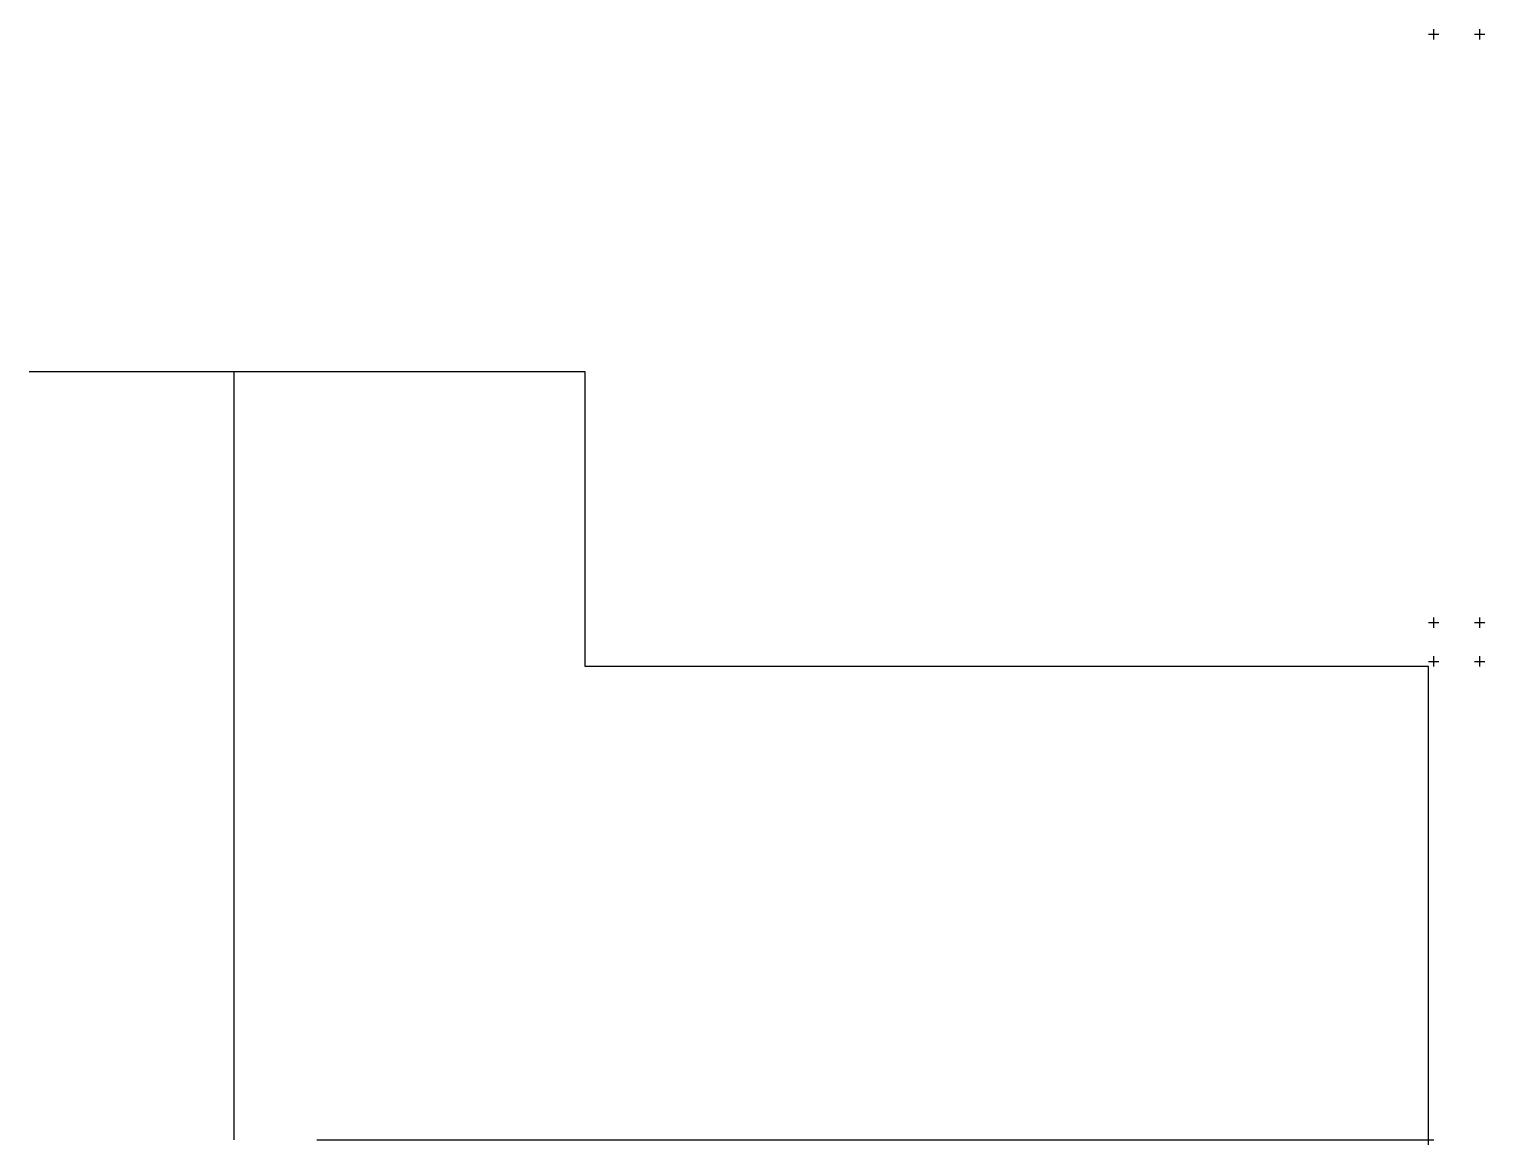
# Model space of a CAD drawing. Header units: millimetres. Extents: x -27.3 to 1.1, y -0.1 to 21.7.
import ezdxf

# ---------------------------------------------------------------- set-up
doc = ezdxf.new("R2010")
doc.units = ezdxf.units.MM
doc.header["$PDMODE"] = 2
doc.header["$PDSIZE"] = 0.1
doc.linetypes.add('Continuous2', pattern=[0])
doc.layers.add('Unnamed Level 1', color=1, linetype='Continuous')

msp = doc.modelspace()

# ---------------------------------------------------------------- linework, layer by layer
at = {"layer": 'Unnamed Level 1', "color": 176, "linetype": 'Continuous2', "lineweight": -3, "true_color": 0x000080}
for p, q in [((-23.325, 15), (-27.325, 15)), ((-23.325, 15), (-23.325, 0)), ((-16.469, 15), (-23.325, 15)), ((-16.469, 9.242), (-16.469, 15)), ((0, 9.242), (-16.469, 9.242)), ((0, 0), (0, 9.242)), ((-21.707, 0), (0, 0))]:
    msp.add_line(p, q, dxfattribs=at)
at = {"layer": 'Unnamed Level 1', "color": 150, "linetype": 'Continuous2', "lineweight": -3, "true_color": 0x0080ff}
for p in [(0.1, 21.59), (1, 21.59), (0.1, 10.1), (1, 10.1), (0.1, 9.342), (1, 9.342), (0, 0), (0, 0), (0, 0), (0, 0), (0, 0), (0, 0)]:
    msp.add_point(p, dxfattribs=at)

doc.saveas('drawing.dxf')
